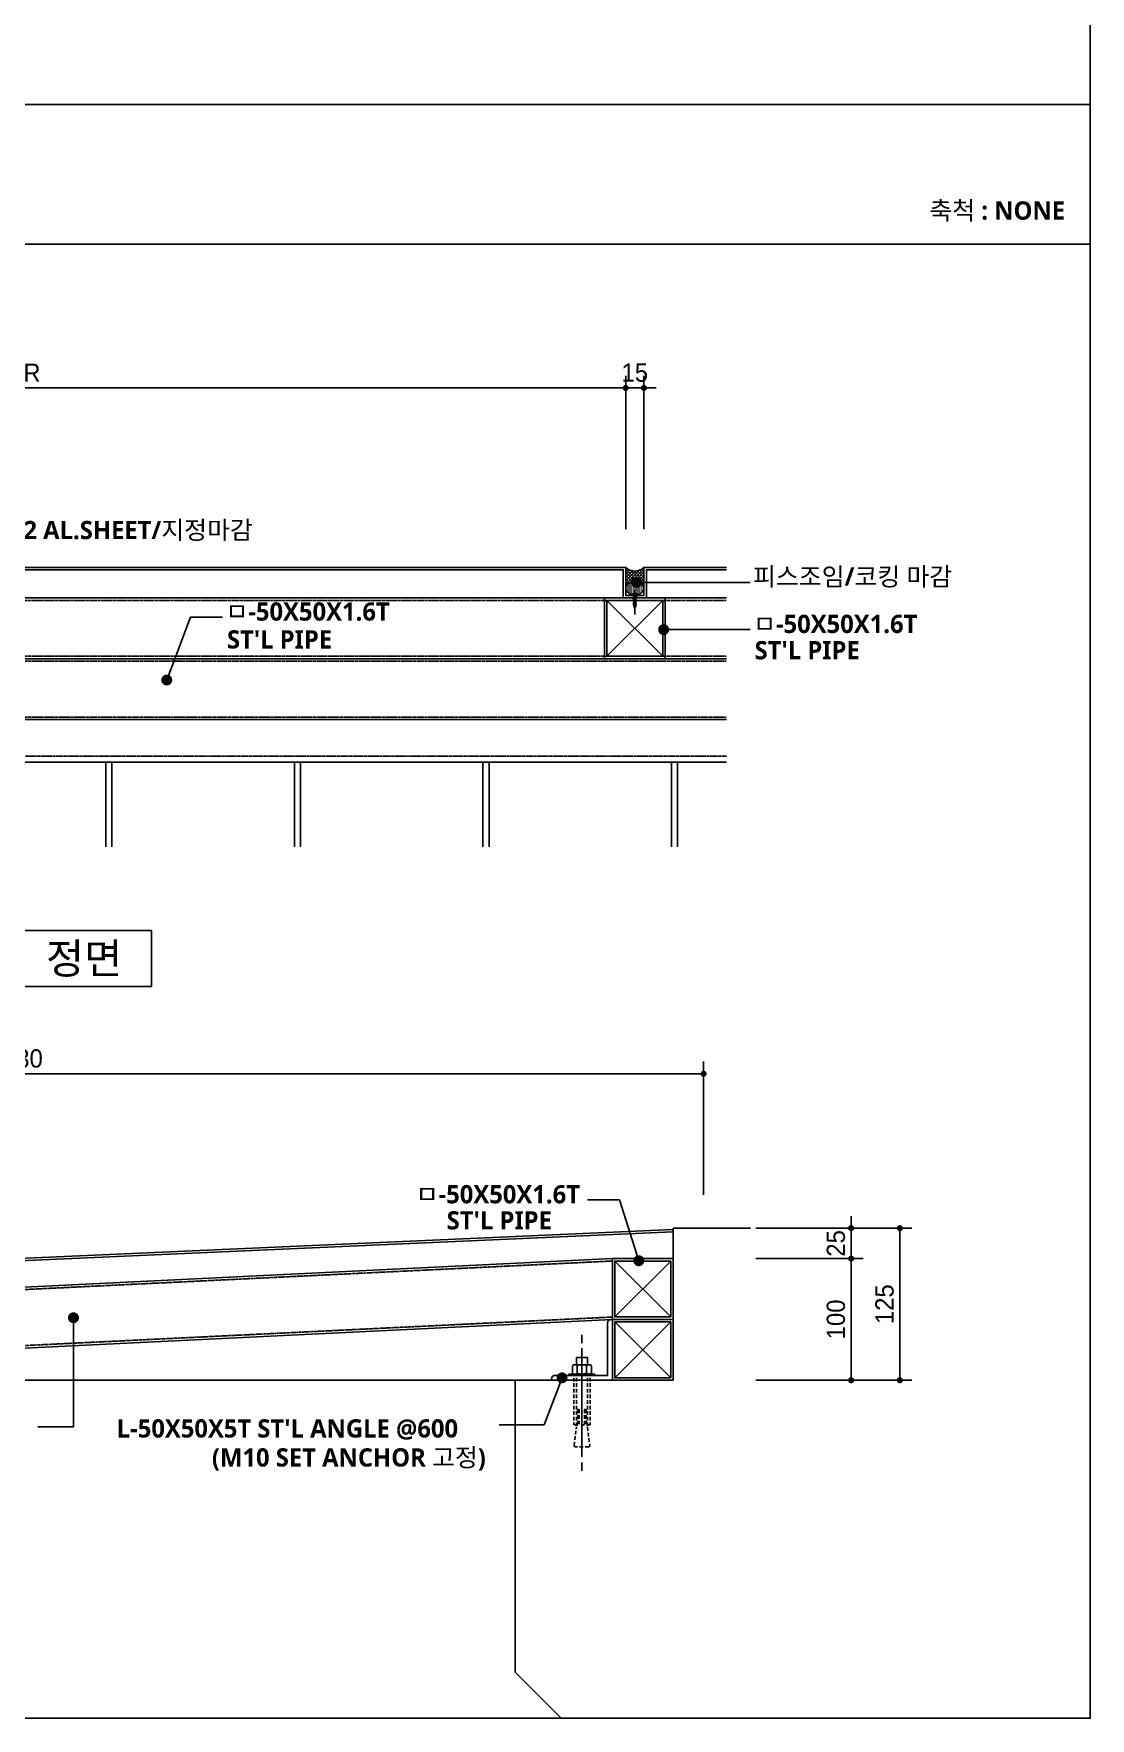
# Model space of a CAD drawing. Header units: millimetres. Extents: x 200 to 163856, y 0 to 163394.
# Drawn here: x 64358 to 66095, y 200 to 2970 of the extents above; entities that cross this region are included whole.
import ezdxf
from ezdxf.enums import TextEntityAlignment as Align

# ---------------------------------------------------------------- set-up
doc = ezdxf.new("R2010")
doc.units = ezdxf.units.MM
doc.header["$LTSCALE"] = 10
for name, pattern in [('CEN', [62, 60, -1, 0, -1]), ('CENTER', [65, 60, -2, 1, -2]), ('HID', [2.3, 1.5, -0.8]), ('HIDDEN', [2, 1, -1])]:
    doc.linetypes.add(name, pattern=pattern)
doc.layers.get('DEFPOINTS').update_dxf_attribs({"color": 181})
for name, color, linetype in [('01.스텐파이프', 2, 'Continuous'), ('03.부재', 5, 'Continuous'), ('04.부재', 6, 'Continuous'), ('1', 3, 'Continuous'), ('A-ANNO-GRA1', 7, 'Continuous'), ('A-ANNO-TEXT1', 7, 'Continuous'), ('A-ST-AXIS-DIM', 7, 'Continuous'), ('AA-CON', 2, 'Continuous'), ('ACCY', 6, 'Continuous'), ('CEN', 1, 'CEN'), ('COL', 2, 'Continuous'), ('DIM', 4, 'Continuous'), ('g', 3, 'Continuous'), ('HIDD', 5, 'HIDDEN'), ('MA', 6, 'Continuous'), ('REVISION', 7, 'Continuous'), ('SYM', 4, 'Continuous'), ('조경', 7, 'Continuous')]:
    doc.layers.add(name, color=color, linetype=linetype)
doc.styles.add('2020음성 1차', font='')
doc.styles.add('HSW', font='romans.shx', dxfattribs={"bigfont": 'whgtxt.shx'})
doc.styles.add('돋움', font='')
doc.styles.get('2020음성 1차').set_extended_font_data('NanumGothic', bold=True)
doc.styles.get('돋움').set_extended_font_data('Dotum')
doc.dimstyles.new('NDIM10-1', dxfattribs={"dimscale": 10, "dimtxt": 3, "dimasz": 1, "dimexe": 2, "dimexo": 1, "dimgap": 1, "dimtad": 1, "dimdec": 0, "dimrnd": 0.25, "dimdsep": 32, "dimtxsty": '돋움', "dimblk1": 'DOT', "dimblk2": 'DOT', "dimsah": 1, "dimcen": 5, "dimclrd": 4, "dimclre": 4, "dimclrt": 3, "dimazin": 0, "dimtfac": 1, "dimtdec": 0, "dimtix": 1, "dimtmove": 2, "dimatfit": 3, "dimldrblk": 'DOT', "dimfxl": 1, "dimarcsym": 0})
doc.dimstyles.new('두성금속-6', dxfattribs={"dimscale": 6, "dimtxt": 3, "dimasz": 1.5, "dimexe": 0, "dimexo": 3, "dimgap": 0.9, "dimtad": 1, "dimdec": 0, "dimrnd": 0.25, "dimzin": 0, "dimdsep": 46, "dimlunit": 6, "dimtxsty": 'HSW', "dimblk": 'DOT', "dimcen": 3, "dimdle": 2, "dimclrt": 4, "dimadec": 0, "dimazin": 0, "dimtfac": 1, "dimtdec": 0, "dimtix": 1, "dimtmove": 2, "dimatfit": 0, "dimldrblk": 'DOT', "dimfxl": 1, "dimtolj": 1, "dimtzin": 0, "dimarcsym": 0})

# ---------------------------------------------------------------- blocks, each defined once
blk = doc.blocks.new('A$C101F31DF')
at = {"layer": 'CEN'}
for p, q in [((10.6, 111.9, 0), (10.6, 104.9, 0)), ((10.6, 11.7, 0), (10.6, 100.9, 0)), ((10.6, 7, 0), (10.6, 0, 0))]:
    blk.add_line(p, q, dxfattribs=at)
at = {"layer": 'HIDD', "linetype": 'HID', "ltscale": 0.2}
for p, q in [((4, 76.6, 0), (4, 37.9, 0)), ((6.1, 76.6, 0), (6.1, 35.9, 0)), ((15.1, 76.6, 0), (15.1, 35.9, 0)), ((17.3, 76.6, 0), (17.3, 37.9, 0)), ((7.2, 50.5, 0), (8.4, 50.5, 0)), ((7.2, 50.5, 0), (7.2, 37.9, 0)), ((8.4, 50.5, 0), (8.4, 37.9, 0)), ((12.9, 50.5, 0), (12.9, 37.9, 0)), ((14.1, 50.5, 0), (12.9, 50.5, 0)), ((14.1, 50.5, 0), (14.1, 37.9, 0)), ((7.2, 37.9, 0), (4, 37.9, 0)), ((4.2, 20.9, 0), (6.1, 35.9, 0)), ((12.9, 37.9, 0), (8.4, 37.9, 0)), ((17.3, 37.9, 0), (14.1, 37.9, 0)), ((15.1, 35.9, 0), (17.1, 20.9, 0)), ((16.2, 19.8, 0), (5.1, 19.8, 0))]:
    blk.add_line(p, q, dxfattribs=at)
for centre, start, end in [((5.1, 20.8, 0), 172.4472, 270), ((16.2, 20.8, 0), 270, 7.5528)]:
    blk.add_arc(centre, 0.968, start, end, dxfattribs=at)
at = {"layer": 'MA'}
for p, q in [((2.9, 86.5, 0), (2.9, 80.3, 0)), ((16.5, 87.3, 0), (4.8, 87.3, 0)), ((15.1, 93.3, 0), (6.1, 93.3, 0)), ((6.1, 93.3, 0), (6.1, 87.3, 0)), ((6.8, 86.5, 0), (6.8, 80.3, 0)), ((14.5, 86.5, 0), (14.5, 80.3, 0)), ((15.1, 93.3, 0), (15.1, 87.3, 0)), ((18.4, 86.5, 0), (18.4, 80.3, 0)), ((0, 79.5, 0), (0, 78.6, 0)), ((21.3, 79.5, 0), (0, 79.5, 0)), ((0, 78.6, 0), (21.3, 78.6, 0)), ((21.3, 79.5, 0), (21.3, 78.6, 0))]:
    blk.add_line(p, q, dxfattribs=at)
for centre, radius, start, end in [((4.8, 84.5, 0), 2.81, 46.3972, 133.6028), ((10.6, 77.2, 0), 10.1, 67.3801, 112.6199), ((16.5, 84.5, 0), 2.81, 46.3972, 133.6028), ((4.8, 82.3, 0), 2.81, 226.3972, 313.6028), ((10.6, 89.6, 0), 10.1, 247.3801, 292.6199), ((16.5, 82.3, 0), 2.81, 226.3972, 313.6028)]:
    blk.add_arc(centre, radius, start, end, dxfattribs=at)
blk = doc.blocks.new('A$C69C1062F')
at = {"layer": 'ACCY', "color": 1}
for p, q in [((1.3, 13.5), (2, 15)), ((3.1, 13.5), (2.4, 15)), ((0, 4.4), (0, 5)), ((0, 5), (4.4, 5)), ((1.3, 13.1), (1.3, 13.5)), ((1.3, 12.4), (1.3, 12.8)), ((1.3, 11.6), (1.3, 12)), ((1.3, 10.8), (1.3, 11.3)), ((1.3, 10), (1.3, 10.5)), ((1.3, 9.3), (1.3, 9.7)), ((1.3, 8.5), (1.3, 8.9)), ((1.3, 7.7), (1.3, 8.2)), ((1.3, 6.9), (1.3, 7.4)), ((1.3, 6.2), (1.3, 6.6)), ((1.3, 5), (1.3, 5.8)), ((3.1, 13.3), (2.2, 13.3)), ((3.1, 12.7), (3.1, 13.5)), ((3.1, 12), (3.1, 12.4)), ((3.1, 11.2), (3.1, 11.7)), ((3.1, 10.4), (3.1, 10.9)), ((3.1, 9.6), (3.1, 10.1)), ((3.1, 8.9), (3.1, 9.3)), ((3.1, 8.1), (3.1, 8.6)), ((3.1, 7.3), (3.1, 7.8)), ((3.1, 6.5), (3.1, 7)), ((3.1, 5.8), (3.1, 6.2)), ((3.1, 5), (3.1, 5.4)), ((4.4, 5), (4.4, 4.4))]:
    blk.add_line(p, q, dxfattribs=at)
at = {"layer": 'ACCY', "color": 1, "linetype": 'CENTER', "ltscale": 10}
blk.add_line((2.2, 0), (2.2, 20.8), dxfattribs=at)
at = {"layer": 'ACCY', "color": 1, "linetype": 'Continuous'}
for p, q in [((1, 12.9), (3.1, 13.3)), ((1, 13), (3, 13.3)), ((1, 13), (1.3, 13.1)), ((1, 12.9), (1.3, 12.8)), ((1, 12.2), (3.5, 12.6)), ((1, 12.2), (3.4, 12.6)), ((1, 12.2), (1.3, 12.4)), ((1, 12.2), (1.3, 12)), ((1, 11.5), (3.4, 11.9)), ((1, 11.4), (3.5, 11.8)), ((1, 11.5), (1.3, 11.6)), ((1, 11.4), (1.3, 11.3)), ((1, 10.7), (3.4, 11.1)), ((1, 10.6), (3.5, 11)), ((1, 10.7), (1.3, 10.8)), ((1, 10.6), (1.3, 10.5)), ((1, 9.9), (3.4, 10.3)), ((1, 9.8), (3.5, 10.3)), ((1, 9.9), (1.3, 10)), ((1, 9.8), (1.3, 9.7)), ((1, 9.1), (3.4, 9.5)), ((1, 9.1), (3.5, 9.5)), ((1, 9.1), (1.3, 9.3)), ((1, 9.1), (1.3, 8.9)), ((1, 8.4), (3.4, 8.8)), ((1, 8.3), (3.5, 8.7)), ((1, 8.4), (1.3, 8.5)), ((1, 8.3), (1.3, 8.2)), ((1, 7.6), (3.4, 8)), ((1, 7.5), (3.5, 7.9)), ((1, 7.6), (1.3, 7.7)), ((1, 7.5), (1.3, 7.4)), ((1, 6.7), (3.5, 7.2)), ((1, 6.8), (3.4, 7.2)), ((1, 6.8), (1.3, 6.9)), ((1, 6.7), (1.3, 6.6)), ((1, 6), (3.5, 6.4)), ((1, 6), (3.4, 6.4)), ((1, 6), (1.3, 6.2)), ((1, 6), (1.3, 5.8)), ((1.3, 13.1), (2.2, 13.3)), ((1.3, 12.8), (3.1, 13.2)), ((1.3, 12.4), (3.1, 12.7)), ((1.3, 12), (3.1, 12.4)), ((1.3, 11.6), (3.1, 12)), ((1.3, 11.3), (3.1, 11.7)), ((1.3, 10.8), (3.1, 11.2)), ((1.3, 10.5), (3.1, 10.9)), ((1.3, 10), (3.1, 10.4)), ((1.3, 9.7), (3.1, 10.1)), ((1.3, 9.3), (3.1, 9.6)), ((1.3, 8.9), (3.1, 9.3)), ((1.3, 8.5), (3.1, 8.9)), ((1.3, 8.2), (3.1, 8.6)), ((1.3, 7.7), (3.1, 8.1)), ((1.3, 7.4), (3.1, 7.8)), ((1.3, 6.9), (3.1, 7.3)), ((1.3, 6.6), (3.1, 7)), ((1.3, 6.2), (3.1, 6.5)), ((1.3, 5.8), (3.1, 6.2)), ((2.2, 5.4), (3.1, 5.8)), ((2.2, 5.4), (3.4, 5.7)), ((2.2, 5.4), (3.5, 5.6)), ((2.2, 5.4), (3.1, 5.4)), ((3.4, 12.6), (3.1, 12.7)), ((3.4, 12.6), (3.1, 12.4)), ((3.4, 11.8), (3.1, 12)), ((3.4, 11.8), (3.1, 11.7)), ((3.4, 11.1), (3.1, 11.2)), ((3.4, 11), (3.1, 10.9)), ((3.4, 10.3), (3.1, 10.4)), ((3.4, 10.2), (3.1, 10.1)), ((3.4, 9.5), (3.1, 9.6)), ((3.4, 9.5), (3.1, 9.3)), ((3.4, 8.7), (3.1, 8.9)), ((3.4, 8.7), (3.1, 8.6)), ((3.4, 8), (3.1, 8.1)), ((3.4, 7.9), (3.1, 7.8)), ((3.4, 7.2), (3.1, 7.3)), ((3.4, 7.1), (3.1, 7)), ((3.4, 6.4), (3.1, 6.5)), ((3.4, 6.4), (3.1, 6.2)), ((3.4, 5.6), (3.1, 5.8)), ((3.4, 5.6), (3.1, 5.4))]:
    blk.add_line(p, q, dxfattribs=at)
at = {"layer": 'ACCY', "color": 1}
blk.add_lwpolyline([(3.8, 3.6), (3.7, 3.8), (3.5, 3.8), (3.3, 3.8), (3.2, 3.8), (3, 3.8), (2.8, 3.7), (2.7, 3.7), (2.6, 3.7), (2.6, 3.7), (2.5, 3.8), (2.5, 3.9), (2.5, 4), (2.5, 4.1), (2.5, 4.3), (2.5, 4.4), (2.5, 4.5), (2.4, 4.6), (2.4, 4.7), (2.3, 4.7), (2.2, 4.7), (2.1, 4.7), (2, 4.7), (2, 4.6), (1.9, 4.5), (1.9, 4.4), (1.9, 4.3), (1.9, 4.1), (1.9, 4), (1.9, 3.9), (1.9, 3.8), (1.8, 3.7), (1.8, 3.7), (1.7, 3.7), (1.6, 3.7), (1.4, 3.8), (1.2, 3.8), (1.1, 3.8), (0.9, 3.8), (0.7, 3.8), (0.6, 3.6)], dxfattribs=at)
at = {"layer": 'ACCY', "color": 1, "linetype": 'Continuous'}
for centre, radius, start, end in [((2.2, 14.8), 0.289, 35.1627, 144.8373), ((1, 13), 0.0582, 139.8661, 209.9247), ((1, 12.2), 0.0582, 139.8661, 209.9247), ((1, 11.4), 0.0582, 139.8661, 209.9247), ((1, 10.6), 0.0582, 139.8661, 209.9247), ((1, 9.9), 0.0582, 139.8661, 209.9247), ((1, 9.1), 0.0582, 139.8661, 209.9247), ((1, 8.3), 0.0582, 139.8661, 209.9247), ((1, 7.5), 0.0582, 139.8661, 209.9247), ((1, 6.8), 0.0582, 139.8661, 209.9247), ((1, 6), 0.0582, 139.8661, 209.9247), ((2.2, 5.4), 0.0378, 130.7271, 249.3149), ((3.4, 12.6), 0.0582, 319.8661, 29.9247), ((3.4, 11.8), 0.0582, 319.8661, 29.9247), ((3.4, 11), 0.0582, 319.8661, 29.9247), ((3.4, 10.3), 0.0582, 319.8661, 29.9247), ((3.4, 9.5), 0.0582, 319.8661, 29.9247), ((3.4, 8.7), 0.0582, 319.8661, 29.9247), ((3.4, 7.9), 0.0582, 319.8661, 29.9247), ((3.4, 7.2), 0.0582, 319.8661, 29.9247), ((3.4, 6.4), 0.0582, 319.8661, 29.9247), ((3.4, 5.6), 0.0582, 319.8661, 29.9247)]:
    blk.add_arc(centre, radius, start, end, dxfattribs=at)
at = {"layer": 'ACCY', "color": 1}
for centre, radius, start, end in [((0.8, 4.4), 0.818, 180.0233, 254.4114), ((2.2, 9.3), 5.89, 254.205, 285.795), ((3.6, 4.4), 0.818, 285.5886, 359.9767)]:
    blk.add_arc(centre, radius, start, end, dxfattribs=at)
blk = doc.blocks.new('_Dot')
at = {"color": 0, "linetype": 'ByBlock', "lineweight": -2}
blk.add_line((-0.5, 0), (-1, 0), dxfattribs=at)
at = {"color": 0, "linetype": 'ByBlock', "const_width": 0.5}
blk.add_lwpolyline([(-0.25, 0, 1), (0.25, 0, 1)], format="xyb", close=True, dxfattribs=at)
blk = doc.blocks.new('*D6468')
at = {"layer": 'A-ST-AXIS-DIM', "color": 0, "lineweight": -2}
for p, q in [((63326.5, 2155.4), (63326.5, 2407.5)), ((63336.5, 2387.5), (65321.1, 2387.5)), ((65331.1, 2155.4), (65331.1, 2407.5))]:
    blk.add_line(p, q, dxfattribs=at)
at = {"layer": 'DEFPOINTS', "color": 0}
for p in [(65331.1, 2387.5), (63326.5, 2145.4), (65331.1, 2145.4)]:
    blk.add_point(p, dxfattribs=at)
at = {"layer": 'A-ST-AXIS-DIM', "color": 0, "linetype": 'ByBlock', "lineweight": -2, "xscale": 10, "yscale": 10, "zscale": 10, "rotation": 180}
blk.add_blockref('_Dot', (63326.5, 2387.5), dxfattribs=at)
at = {"layer": 'A-ST-AXIS-DIM', "color": 0, "linetype": 'ByBlock', "lineweight": -2, "xscale": 10, "yscale": 10, "zscale": 10}
blk.add_blockref('_Dot', (65331.1, 2387.5), dxfattribs=at)
at = {"layer": 'A-ST-AXIS-DIM', "color": 3, "insert": (64328.8, 2412.6), "char_height": 30, "attachment_point": 5, "style": '돋움'}
blk.add_mtext('VAR', dxfattribs=at)
blk = doc.blocks.new('*D6469')
at = {"layer": 'A-ST-AXIS-DIM', "color": 0, "lineweight": -2}
for p, q in [((65321.1, 2387.5), (65311.1, 2387.5)), ((65331.1, 2155.4), (65331.1, 2407.5)), ((65331.1, 2387.5), (65361.1, 2387.5)), ((65361.1, 2155.4), (65361.1, 2407.5)), ((65371.1, 2387.5), (65381.1, 2387.5))]:
    blk.add_line(p, q, dxfattribs=at)
at = {"layer": 'DEFPOINTS', "color": 0}
for p in [(65361.1, 2387.5), (65331.1, 2145.4), (65361.1, 2145.4)]:
    blk.add_point(p, dxfattribs=at)
at = {"layer": 'A-ST-AXIS-DIM', "color": 0, "linetype": 'ByBlock', "lineweight": -2, "xscale": 10, "yscale": 10, "zscale": 10}
blk.add_blockref('_Dot', (65331.1, 2387.5), dxfattribs=at)
at = {"layer": 'A-ST-AXIS-DIM', "color": 0, "linetype": 'ByBlock', "lineweight": -2, "xscale": 10, "yscale": 10, "zscale": 10, "rotation": 180}
blk.add_blockref('_Dot', (65361.1, 2387.5), dxfattribs=at)
at = {"layer": 'A-ST-AXIS-DIM', "color": 3, "insert": (65346.1, 2412.6), "char_height": 30, "attachment_point": 5, "style": '돋움'}
blk.add_mtext('15', dxfattribs=at)
blk = doc.blocks.new('*D6476')
at = {"layer": 'A-ST-AXIS-DIM', "color": 0, "lineweight": -2}
for p, q in [((65545, 1005.9), (65801.8, 1005.9)), ((65781.8, 995.9), (65781.8, 765.9)), ((65545, 755.9), (65801.8, 755.9))]:
    blk.add_line(p, q, dxfattribs=at)
at = {"layer": 'DEFPOINTS', "color": 0}
for p in [(65535, 1005.9), (65535, 755.9), (65781.8, 755.9)]:
    blk.add_point(p, dxfattribs=at)
at = {"layer": 'A-ST-AXIS-DIM', "color": 0, "linetype": 'ByBlock', "lineweight": -2, "xscale": 10, "yscale": 10, "zscale": 10}
for p, rotation in [((65781.8, 1005.9), 90), ((65781.8, 755.9), 270)]:
    blk.add_blockref('_Dot', p, dxfattribs=dict(at, rotation=rotation))
at = {"layer": 'A-ST-AXIS-DIM', "color": 3, "insert": (65756.8, 880.9), "char_height": 30, "attachment_point": 5, "rotation": 90, "style": '돋움'}
blk.add_mtext('125', dxfattribs=at)
blk = doc.blocks.new('*D6477')
at = {"layer": 'A-ST-AXIS-DIM', "color": 0, "lineweight": -2}
for p, q in [((65701.8, 1015.9), (65701.8, 1025.9)), ((65545, 1005.9), (65721.8, 1005.9)), ((65701.8, 1005.9), (65701.8, 955.9)), ((65545, 955.9), (65721.8, 955.9)), ((65701.8, 945.9), (65701.8, 935.9))]:
    blk.add_line(p, q, dxfattribs=at)
at = {"layer": 'DEFPOINTS', "color": 0}
for p in [(65535, 1005.9), (65535, 955.9), (65701.8, 955.9)]:
    blk.add_point(p, dxfattribs=at)
at = {"layer": 'A-ST-AXIS-DIM', "color": 0, "linetype": 'ByBlock', "lineweight": -2, "xscale": 10, "yscale": 10, "zscale": 10}
for p, rotation in [((65701.8, 1005.9), 270), ((65701.8, 955.9), 90)]:
    blk.add_blockref('_Dot', p, dxfattribs=dict(at, rotation=rotation))
at = {"layer": 'A-ST-AXIS-DIM', "color": 3, "insert": (65676.8, 980.9), "char_height": 30, "attachment_point": 5, "rotation": 90, "style": '돋움'}
blk.add_mtext('25', dxfattribs=at)
blk = doc.blocks.new('*D6478')
at = {"layer": 'A-ST-AXIS-DIM', "color": 0, "lineweight": -2}
for p, q in [((65545, 955.9), (65721.8, 955.9)), ((65701.8, 945.9), (65701.8, 765.9)), ((65545, 755.9), (65721.8, 755.9))]:
    blk.add_line(p, q, dxfattribs=at)
at = {"layer": 'DEFPOINTS', "color": 0}
for p in [(65535, 955.9), (65535, 755.9), (65701.8, 755.9)]:
    blk.add_point(p, dxfattribs=at)
at = {"layer": 'A-ST-AXIS-DIM', "color": 0, "linetype": 'ByBlock', "lineweight": -2, "xscale": 10, "yscale": 10, "zscale": 10}
for p, rotation in [((65701.8, 955.9), 90), ((65701.8, 755.9), 270)]:
    blk.add_blockref('_Dot', p, dxfattribs=dict(at, rotation=rotation))
at = {"layer": 'A-ST-AXIS-DIM', "color": 3, "insert": (65676.8, 855.9), "char_height": 30, "attachment_point": 5, "rotation": 90, "style": '돋움'}
blk.add_mtext('100', dxfattribs=at)
blk = doc.blocks.new('*D6483')
at = {"layer": 'A-ST-AXIS-DIM', "color": 0, "lineweight": -2}
for p, q in [((63199.2, 1060.7), (63199.2, 1279.8)), ((65459.2, 1060.7), (65459.2, 1279.8)), ((65449.2, 1259.8), (63209.2, 1259.8))]:
    blk.add_line(p, q, dxfattribs=at)
at = {"layer": 'DEFPOINTS', "color": 0}
for p in [(63199.2, 1259.8), (63199.2, 1050.7), (65459.2, 1050.7)]:
    blk.add_point(p, dxfattribs=at)
at = {"layer": 'A-ST-AXIS-DIM', "color": 0, "linetype": 'ByBlock', "lineweight": -2, "xscale": 10, "yscale": 10, "zscale": 10, "rotation": 180}
blk.add_blockref('_Dot', (63199.2, 1259.8), dxfattribs=at)
at = {"layer": 'A-ST-AXIS-DIM', "color": 0, "linetype": 'ByBlock', "lineweight": -2, "xscale": 10, "yscale": 10, "zscale": 10}
blk.add_blockref('_Dot', (65459.2, 1259.8), dxfattribs=at)
at = {"layer": 'A-ST-AXIS-DIM', "color": 3, "insert": (64329.2, 1284.8), "char_height": 30, "attachment_point": 5, "style": '돋움'}
blk.add_mtext('1130', dxfattribs=at)

msp = doc.modelspace()

# ---------------------------------------------------------------- hatches: boundary and pattern name
at = {"layer": '04.부재', "linetype": 'ByBlock'}
h = msp.add_hatch(dxfattribs=at)
h.set_pattern_fill('ANSI37', color=256, scale=30, angle=270, style=0)
h.set_pattern_definition([(45, (13094951.757, -884414.3995), (2.6516504294, -2.6516504294), []), (315, (13094951.757, -884414.3995), (-2.6516504294, -2.6516504294), [])])
edge = h.paths.add_edge_path()
edge.add_ellipse((65346.13868, 2058.11398), major_axis=(15, 0), ratio=0.7245515637, start_angle=0, end_angle=180)
edge.add_line((65331.13868, 2058.11398), (65331.13868, 2092.2457))
edge.add_arc((65346.13868, 2108.76871), 22.31613, 227.76604296, 312.23395704)
edge.add_line((65361.13868, 2092.2457), (65361.13868, 2062.2457))
edge.add_line((65361.13868, 2062.2457), (65361.13868, 2058.11398))
h = msp.add_hatch(dxfattribs=at)
h.set_pattern_fill('DOTS', color=256, scale=30, angle=270, style=0)
h.set_pattern_definition([(270, (13115569.8678, -965210.9076), (-1.875, -0.9375), [0, -1.875])])
edge = h.paths.add_edge_path()
edge.add_ellipse((65346.13868, 2058.11398), major_axis=(15, 0), ratio=0.7245515637, start_angle=0, end_angle=360, ccw=False)

# ---------------------------------------------------------------- linework, layer by layer
at = {"layer": '01.스텐파이프'}
for points in [[(65296.13868, 1942.2457), (65396.13868, 1942.2457), (65396.13868, 2042.2457), (65296.13868, 2042.2457)], [(65409.1681, 855.91527), (65309.1681, 855.91527), (65309.1681, 955.91527), (65409.1681, 955.91527)], [(65409.1681, 755.91527), (65309.1681, 755.91527), (65309.1681, 855.91527), (65409.1681, 855.91527)]]:
    msp.add_lwpolyline(points, close=True, dxfattribs=at)
at = {"layer": '01.스텐파이프', "color": 7, "linetype": 'ByBlock'}
for points in [[(65300.13868, 1946.2457), (65392.13868, 1946.2457), (65392.13868, 2038.2457), (65300.13868, 2038.2457)], [(65405.1681, 859.91527), (65313.1681, 859.91527), (65313.1681, 951.91527), (65405.1681, 951.91527)], [(65405.1681, 759.91527), (65313.1681, 759.91527), (65313.1681, 851.91527), (65405.1681, 851.91527)]]:
    msp.add_lwpolyline(points, close=True, dxfattribs=at)
at = {"layer": '03.부재', "color": 4}
msp.add_lwpolyline([(65215.1681, 763.91527), (65301.1681, 763.91527), (65301.1681, 849.91527, -0.4142135624), (65307.1681, 855.91527), (65309.1681, 855.91527), (65309.1681, 755.91527), (65209.1681, 755.91527), (65209.1681, 757.91527, -0.4142135624)], format="xyb", close=True, dxfattribs=at)
at = {"layer": '04.부재', "linetype": 'ByBlock'}
msp.add_arc((65346.13868, 2108.76871), 22.31613, 227.76604296, 312.23395704, dxfattribs=at)
at = {"layer": '04.부재', "linetype": 'ByBlock', "extrusion": (0, 0, -1)}
msp.add_ellipse((65346.13868, 2058.11398), major_axis=(15, 0), ratio=0.7245515637, dxfattribs=at)
at = {"layer": 'A-ANNO-GRA1'}
for p, q in [((58999.99903, 2853.7497), (66094.96443, 2853.7497)), ((66094.96514, 2624.15396), (58999.99903, 2624.15396)), ((59000, 2624.15396), (66094.9654, 2624.15396))]:
    msp.add_line(p, q, dxfattribs=at)
at = {"layer": 'A-ANNO-TEXT1'}
for p, q in [((63246.53874, 1842.2457), (65496.66176, 1842.2457)), ((63246.53874, 1772.2457), (65496.66176, 1772.2457))]:
    msp.add_line(p, q, dxfattribs=at)
msp.add_lwpolyline([(64334.63736, 1495.32908), (64551.3524, 1495.32908), (64551.3524, 1403.34196), (64334.63736, 1403.34196)], close=True, dxfattribs=at)
at = {"layer": 'AA-CON'}
for p, q in [((65409.1681, 1005.91527), (65409.1681, 755.91527)), ((65149.1681, 755.91527), (65409.1681, 755.91527)), ((65149.1681, 275.91527), (65225.08337, 200))]:
    msp.add_line(p, q, dxfattribs=at)
msp.add_lwpolyline([(65149.1681, 755.91527), (65149.1681, 275.91527)], dxfattribs=at)
at = {"layer": 'CEN', "color": 4, "linetype": 'ByBlock'}
for p, q in [((63346.53874, 2042.2457), (65496.66176, 2042.2457)), ((63346.53874, 1942.2457), (65496.66176, 1942.2457))]:
    msp.add_line(p, q, dxfattribs=at)
at = {"layer": 'CEN', "linetype": 'ByBlock'}
for p, q in [((65300.13868, 1946.2457), (65392.13868, 2038.2457)), ((65392.13868, 1946.2457), (65300.13868, 2038.2457)), ((65405.1681, 859.91527), (65313.1681, 951.91527)), ((65313.1681, 859.91527), (65405.1681, 951.91527)), ((65405.1681, 759.91527), (65313.1681, 851.91527)), ((65313.1681, 759.91527), (65405.1681, 851.91527))]:
    msp.add_line(p, q, dxfattribs=at)
at = {"layer": 'COL'}
msp.add_line((65409.1681, 1005.91527), (65536.39168, 1005.91527), dxfattribs=at)
at = {"layer": 'DEFPOINTS'}
msp.add_lwpolyline([(59000, 5740), (66094.9654, 5740), (66094.9654, 200), (59000, 200)], close=True, dxfattribs=at)
at = {"layer": 'g'}
for p, q in [((65409.1681, 1003.70288), (63199.1681, 905.91527)), ((65409.1681, 999.69897), (63203.1681, 902.08835))]:
    msp.add_line(p, q, dxfattribs=at)
for points in [[(63312.53874, 2042.2457), (63312.53874, 2046.2457), (63326.53874, 2046.2457), (63326.53874, 2092.2457), (65331.13868, 2092.2457)], [(63312.53874, 2042.2457), (63330.53874, 2042.2457), (63330.53874, 2088.2457), (65327.13868, 2088.2457), (65327.13868, 2042.2457), (65345.13868, 2042.2457)], [(65331.13868, 2092.2457), (65331.13868, 2046.2457), (65345.13868, 2046.2457), (65345.13868, 2042.2457)], [(65361.13868, 2092.2457), (65361.13868, 2046.2457), (65347.13868, 2046.2457), (65347.13868, 2042.2457)], [(65347.13868, 2042.2457), (65365.13868, 2042.2457), (65365.13868, 2088.2457), (65496.66176, 2088.2457)], [(65361.13868, 2092.2457), (65496.66176, 2092.2457)]]:
    msp.add_lwpolyline(points, dxfattribs=at)
at = {"layer": 'REVISION', "color": 6}
msp.add_line((65149.1681, 755.91527), (63629.1681, 755.91527), dxfattribs=at)
at = {"layer": 'SYM', "color": 5, "linetype": 'HIDDEN', "ltscale": 0.06}
for p, q in [((63346.53874, 2038.2457), (65496.66176, 2038.2457)), ((63346.53874, 1946.2457), (65496.66176, 1946.2457)), ((65309.1681, 951.91056), (63249.36204, 851.91998)), ((65308.97415, 859.79281), (63348.97415, 764.64718))]:
    msp.add_line(p, q, dxfattribs=at)
at = {"layer": 'SYM', "color": 8, "linetype": 'HIDDEN', "ltscale": 0.06}
for p, q in [((63346.53874, 1938.2457), (65496.66176, 1938.2457)), ((63346.53874, 1846.2457), (65496.66176, 1846.2457))]:
    msp.add_line(p, q, dxfattribs=at)
at = {"layer": 'SYM', "color": 6, "linetype": 'HIDDEN', "ltscale": 0.06}
msp.add_line((63296.53874, 1782.2457), (65496.66176, 1782.2457), dxfattribs=at)
at = {"layer": 'SYM'}
for p, q in [((65309.1681, 955.91527), (63249.1681, 855.91527)), ((65309.1681, 855.79752), (63349.1681, 760.65189))]:
    msp.add_line(p, q, dxfattribs=at)
at = {"layer": '조경', "color": 8}
for points in [[(64476.53874, 1632.79518), (64476.53874, 1772.2457), (64176.53874, 1772.2457), (64176.53874, 1632.79518)], [(64486.53874, 1632.79518), (64486.53874, 1772.2457), (64786.53874, 1772.2457), (64786.53874, 1632.79518)], [(64796.53874, 1632.79518), (64796.53874, 1772.2457), (65096.53874, 1772.2457), (65096.53874, 1632.79518)], [(65106.53874, 1632.79518), (65106.53874, 1772.2457), (65406.53874, 1772.2457), (65406.53874, 1632.79518)], [(65496.66176, 1772.2457), (65416.53874, 1772.2457), (65416.53874, 1632.79518)]]:
    msp.add_lwpolyline(points, dxfattribs=at)

# ---------------------------------------------------------------- block references
at = {"layer": '1', "lineweight": 0, "ltscale": 0.3, "xscale": 2, "yscale": 2, "zscale": 2, "rotation": 180}
msp.add_blockref('A$C69C1062F', (65350.53886, 2056.32549), dxfattribs=at)
at = {"layer": 'DIM', "xscale": 2, "yscale": 2, "zscale": 2}
msp.add_blockref('A$C101F31DF', (65237.87742, 606.80835), dxfattribs=at)

# ---------------------------------------------------------------- texts
at = {"layer": 'A-ANNO-TEXT1', "linetype": 'Continuous', "style": '2020음성 1차'}
msp.add_text('축척 : NONE', height=30, dxfattribs=at).set_placement((66053.50153, 2679.20874), align=Align.MIDDLE_RIGHT)
at = {"layer": 'A-ANNO-TEXT1', "style": '2020음성 1차'}
for s, p in [('THK2 AL.SHEET/지정마감', (64262.44724, 2138.85743)), ('피스조임/코킹 마감', (65540.43567, 2062.27374)), ('ㅁ-50X50X1.6T', (64672.96845, 2004.90686)), ('ㅁ-50X50X1.6T', (65540.43567, 1984.55566)), ("ST'L PIPE", (64675.58918, 1959.01517)), ("ST'L PIPE", (65543.05639, 1941.26308)), ('ㅁ-50X50X1.6T', (64985.78049, 1046.77355)), ("ST'L PIPE", (65036.88724, 1003.79545)), ("L-50X50X5T ST'L ANGLE @600", (64494.25227, 661.68126)), ('(M10 SET ANCHOR 고정)', (64650.88894, 613.93106))]:
    msp.add_text(s, height=30, dxfattribs=at).set_placement(p)
msp.add_text('정면', height=50, dxfattribs=at).set_placement((64440.79289, 1449.33552), align=Align.MIDDLE_CENTER)

# ---------------------------------------------------------------- dimensions: what is measured, and where the dimension line sits
at = {"layer": 'A-ST-AXIS-DIM', "color": 0}
dim = msp.add_linear_dim(base=(65331.13868, 2387.53098), p1=(63326.53874, 2145.4127), p2=(65331.13868, 2145.4127), text='VAR', dimstyle='NDIM10-1', override={"dimlfac": 0.5, "dimclrd": 0, "dimclre": 0}, dxfattribs=at)
dim.commit()
dim.dimension.update_dxf_attribs({"geometry": '*D6468', "text_midpoint": (64328.83871, 2412.55133)})
dim = msp.add_linear_dim(base=(65361.13868, 2387.53098), p1=(65331.13868, 2145.4127), p2=(65361.13868, 2145.4127), dimstyle='NDIM10-1', override={"dimlfac": 0.5, "dimclrd": 0, "dimclre": 0}, dxfattribs=at)
dim.commit()
dim.dimension.update_dxf_attribs({"geometry": '*D6469', "text_midpoint": (65346.13868, 2412.55133)})
for base, p1, p2, angle, picture, middle in [((63199.1681, 1259.79262), (65459.1681, 1050.71663), (63199.1681, 1050.71663), 180, '*D6483', (64329.1681, 1284.81297)), ((65701.8216, 955.91527), (65534.95741, 1005.91527), (65534.95741, 955.91527), 90, '*D6477', (65676.80125, 980.91527)), ((65781.8216, 755.91527), (65534.95741, 1005.91527), (65534.95741, 755.91527), 90, '*D6476', (65756.80125, 880.91527)), ((65701.8216, 755.91527), (65534.95741, 955.91527), (65534.95741, 755.91527), 90, '*D6478', (65676.80125, 855.91527))]:
    dim = msp.add_linear_dim(base=base, p1=p1, p2=p2, angle=angle, dimstyle='NDIM10-1', override={"dimlfac": 0.5, "dimclrd": 0, "dimclre": 0}, dxfattribs=at)
    dim.commit()
    dim.dimension.update_dxf_attribs({"geometry": picture, "text_midpoint": middle})

# ---------------------------------------------------------------- leaders
at = {"layer": 'A-ST-AXIS-DIM'}
for points in [[(65348.61778, 2067.84245), (65535.7474, 2067.84245)], [(64576.61069, 1907.22679), (64615.73952, 2010.47557), (64668.28018, 2010.47557)], [(65393.53295, 1990.12437), (65535.7474, 1990.12437)], [(65352.73473, 952.35144), (65320.97242, 1052.34226), (65268.3635, 1052.34226)], [(64423.26011, 858.60338), (64423.26011, 679.46205), (64364.44011, 679.46205)], [(65226.48502, 759.78072), (65197.03846, 682.33359), (65122.95403, 682.33359)]]:
    msp.add_leader(points, dimstyle='두성금속-6', override={"dimasz": 3, "dimtad": 0}, dxfattribs=at)

doc.saveas('drawing.dxf')
